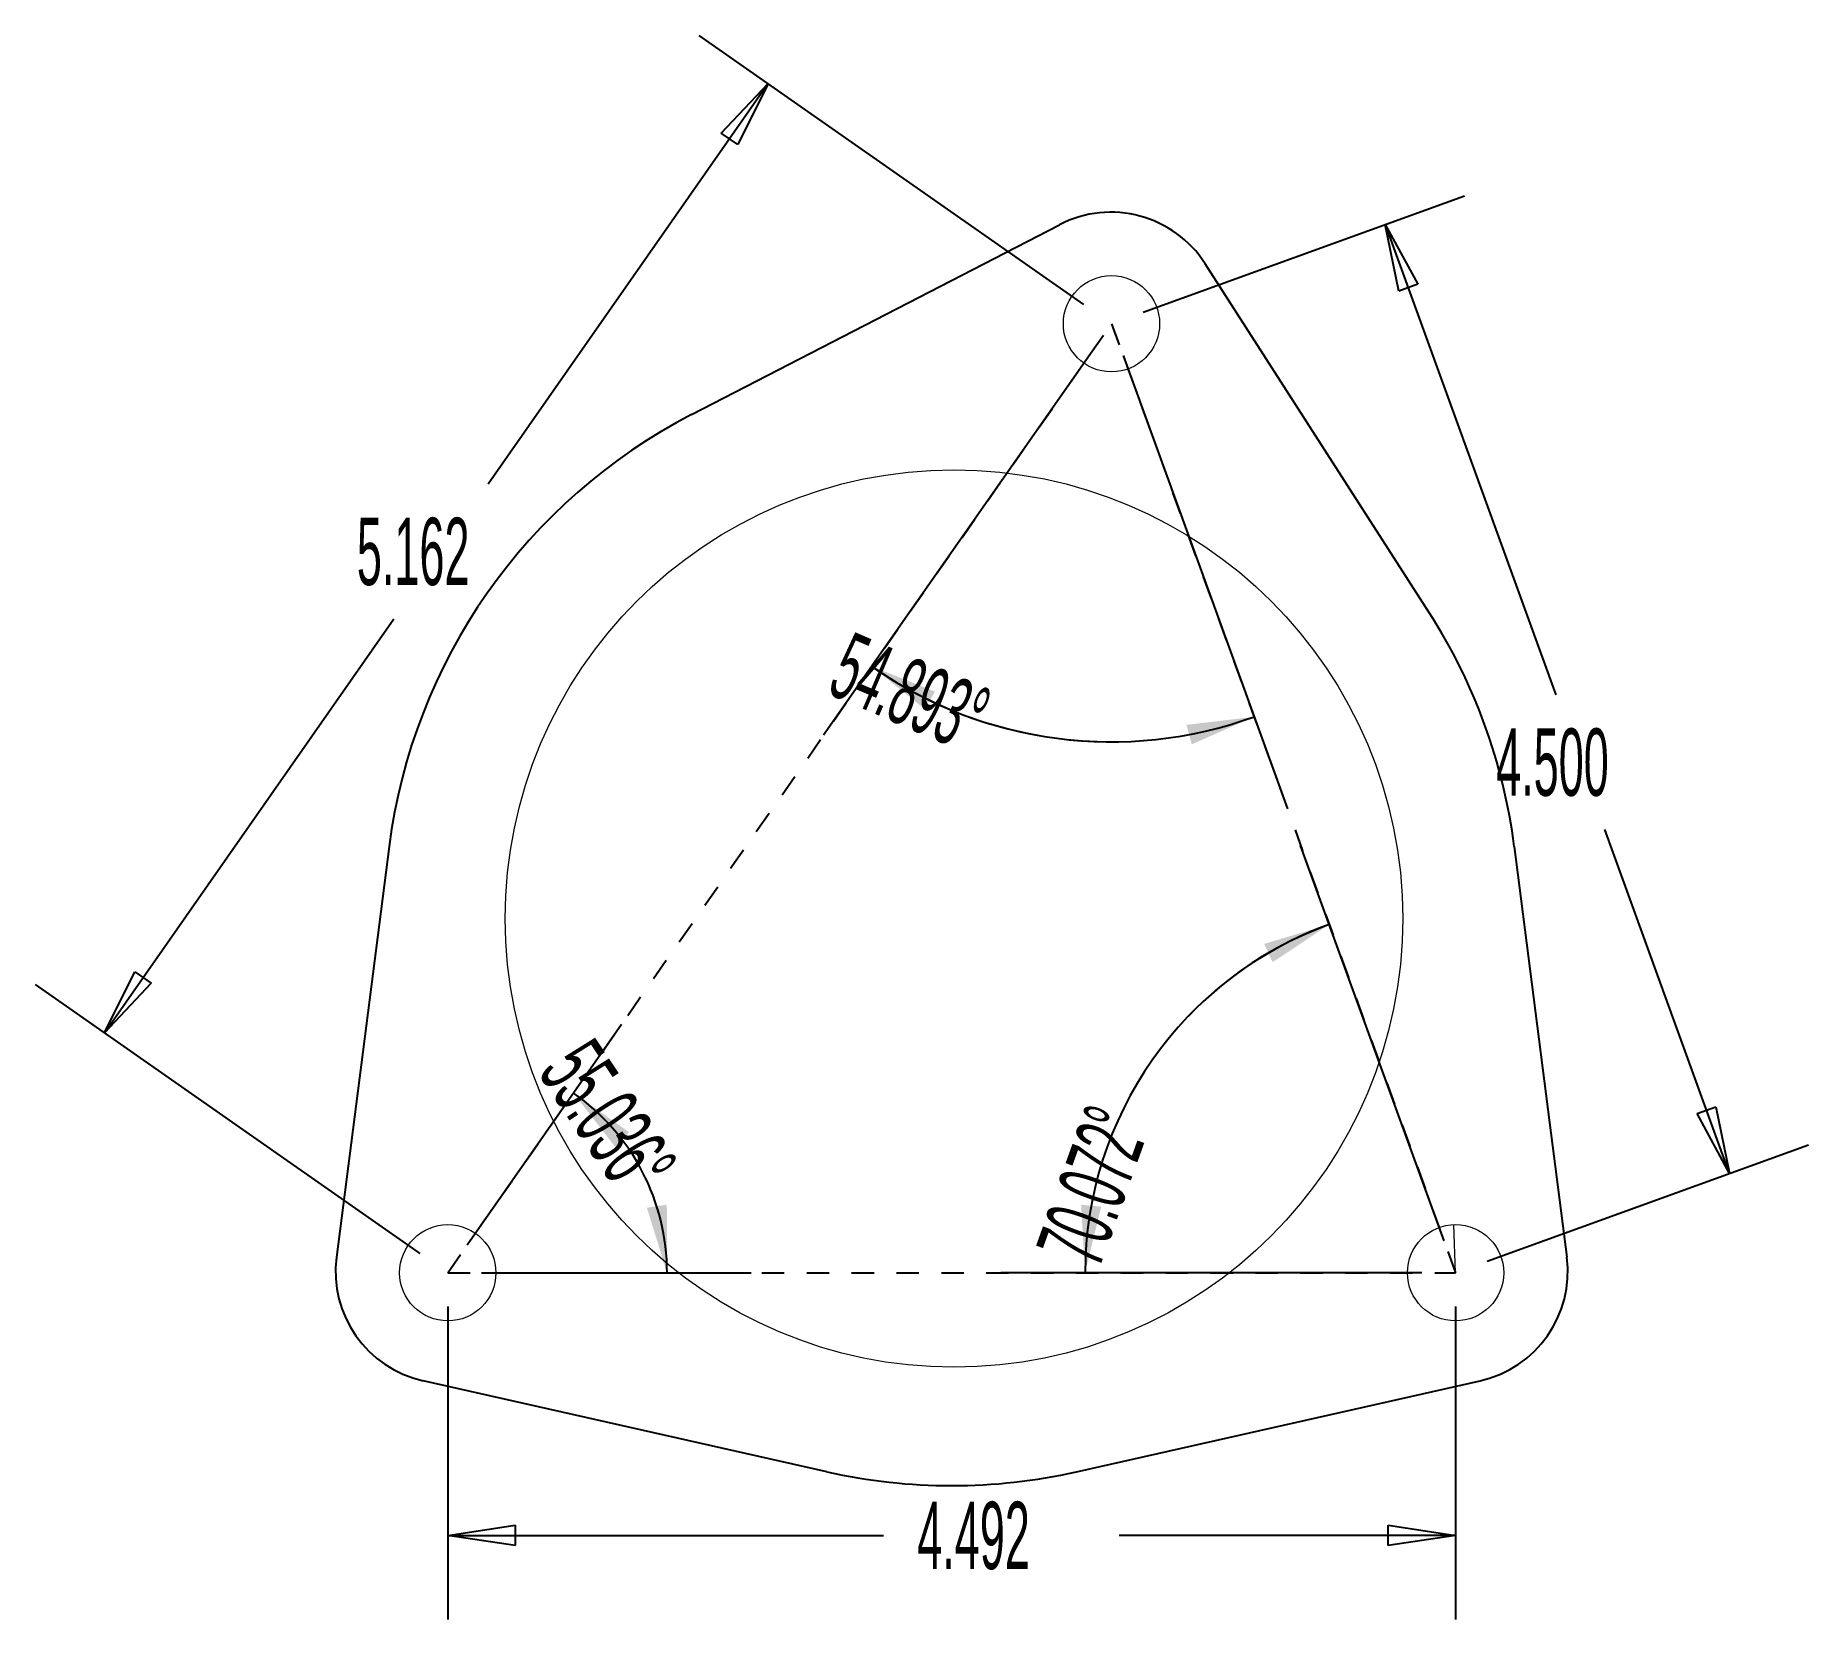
# Model space of a CAD drawing. Extents: x -1.41 to 6.49, y -0.59 to 6.47.
import ezdxf

# ---------------------------------------------------------------- set-up
doc = ezdxf.new("R2010")
doc.units = 0
doc.header["$MEASUREMENT"] = 0
doc.linetypes.add('DASHED', pattern=[0.2, 0.1, -0.1])
doc.layers.get('0').update_dxf_attribs({"linetype": 'CONTINUOUS'})
doc.layers.add('UNNAMED', color=7, linetype='CONTINUOUS')
doc.dimstyles.new('DIMSTYLE1', dxfattribs={"dimtxt": 0.3, "dimasz": 0.3, "dimexe": 0.3, "dimexo": 0.0625, "dimgap": 0.09, "dimtad": 0, "dimtih": 1, "dimtoh": 1, "dimdec": 4, "dimzin": 0, "dimdsep": 46, "dimtxsty": 'STANDARD', "dimcen": 0.09, "dimadec": 0, "dimazin": 0, "dimtfac": 1, "dimtdec": 4, "dimtofl": 0, "dimtmove": 0, "dimatfit": 3, "dimfxl": 1, "dimtolj": 1, "dimtzin": 0, "dimarcsym": 0})
doc.dimstyles.new('DIMSTYLE2', dxfattribs={"dimtxt": 0.3, "dimasz": 0.3, "dimexe": 0.3, "dimexo": 0.0625, "dimgap": 0.09, "dimtad": 0, "dimtih": 1, "dimtoh": 1, "dimdec": 4, "dimzin": 0, "dimdsep": 46, "dimtxsty": 'STANDARD', "dimcen": 0.09, "dimadec": 0, "dimazin": 0, "dimtfac": 1, "dimtdec": 4, "dimtofl": 0, "dimtmove": 0, "dimatfit": 3, "dimfxl": 1, "dimtolj": 1, "dimtzin": 0, "dimarcsym": 0})
doc.dimstyles.new('DIMSTYLE3', dxfattribs={"dimtxt": 0.3, "dimasz": 0.3, "dimexe": 0.3, "dimexo": 0.0625, "dimgap": 0.09, "dimtad": 0, "dimtih": 1, "dimtoh": 1, "dimdec": 4, "dimzin": 0, "dimdsep": 46, "dimtxsty": 'STANDARD', "dimcen": 0.09, "dimadec": 0, "dimazin": 0, "dimtfac": 1, "dimtdec": 4, "dimtofl": 0, "dimtmove": 0, "dimatfit": 3, "dimfxl": 1, "dimtolj": 1, "dimtzin": 0, "dimarcsym": 0})
doc.dimstyles.new('DIMSTYLE4', dxfattribs={"dimtxt": 0.3, "dimasz": 0.3, "dimexe": 0.3, "dimexo": 0.0625, "dimgap": 0.09, "dimtad": 0, "dimtih": 1, "dimtoh": 1, "dimdec": 4, "dimzin": 0, "dimdsep": 46, "dimtxsty": 'STANDARD', "dimcen": 0.09, "dimadec": 0, "dimazin": 0, "dimtfac": 1, "dimtdec": 4, "dimtofl": 0, "dimtmove": 0, "dimatfit": 3, "dimfxl": 1, "dimtolj": 1, "dimtzin": 0, "dimarcsym": 0})
doc.dimstyles.new('DIMSTYLE5', dxfattribs={"dimtxt": 0.3, "dimasz": 0.3, "dimexe": 0.3, "dimexo": 0.0625, "dimgap": 0.09, "dimtad": 0, "dimtih": 1, "dimtoh": 1, "dimdec": 4, "dimzin": 0, "dimdsep": 46, "dimtxsty": 'STANDARD', "dimcen": 0.09, "dimadec": 0, "dimazin": 0, "dimtfac": 1, "dimtdec": 4, "dimtofl": 0, "dimtmove": 0, "dimatfit": 3, "dimfxl": 1, "dimtolj": 1, "dimtzin": 0, "dimarcsym": 0})
doc.dimstyles.new('DIMSTYLE6', dxfattribs={"dimtxt": 0.3, "dimasz": 0.3, "dimexe": 0.3, "dimexo": 0.0625, "dimgap": 0.09, "dimtad": 0, "dimtih": 1, "dimtoh": 1, "dimdec": 4, "dimzin": 0, "dimdsep": 46, "dimtxsty": 'STANDARD', "dimcen": 0.09, "dimadec": 0, "dimazin": 0, "dimtfac": 1, "dimtdec": 4, "dimtofl": 0, "dimtmove": 0, "dimatfit": 3, "dimfxl": 1, "dimtolj": 1, "dimtzin": 0, "dimarcsym": 0})

# ---------------------------------------------------------------- blocks, each defined once
blk = doc.blocks.new('*D0')
at = {"layer": 'UNNAMED', "color": 5, "linetype": 'CONTINUOUS'}
for p, q in [((3.2646, 5.2714), (1.5499, 6.4705)), ((1.8572, 6.2556), (0.6089, 4.4704)), ((-1.1011, 2.025), (0.1893, 3.8704)), ((0.3063, 1.0409), (-1.4084, 2.2399))]:
    blk.add_line(p, q, dxfattribs=at)
at = {"layer": 'UNNAMED', "color": 5, "linetype": 'CONTINUOUS', "invisible_edges": 4}
for points in [[(1.8572, 6.2556), (1.7222, 5.9839), (1.6484, 6.0355)], [(-1.1011, 2.025), (-0.9661, 2.2967), (-0.8923, 2.2451)]]:
    blk.add_3dface(points, dxfattribs=at)
at = {"layer": 'UNNAMED', "color": 5, "linetype": 'CONTINUOUS', "width": 0.5}
blk.add_text('5.162', height=0.3, dxfattribs=at).set_placement((0.0241, 4.0204))
blk = doc.blocks.new('*D1')
at = {"layer": 'UNNAMED', "color": 5, "linetype": 'CONTINUOUS'}
for p, q in [((3.5285, 5.2366), (4.9606, 5.7558)), ((4.608, 5.628), (5.3682, 3.5312)), ((6.1418, 1.3974), (5.5858, 2.9312)), ((5.0623, 1.006), (6.4944, 1.5252))]:
    blk.add_line(p, q, dxfattribs=at)
at = {"layer": 'UNNAMED', "color": 5, "linetype": 'CONTINUOUS', "invisible_edges": 4}
for points in [[(4.608, 5.628), (4.7526, 5.3613), (4.668, 5.3306)], [(6.1418, 1.3974), (5.9973, 1.6641), (6.0819, 1.6948)]]:
    blk.add_3dface(points, dxfattribs=at)
at = {"layer": 'UNNAMED', "color": 5, "linetype": 'CONTINUOUS', "width": 0.5}
blk.add_text('4.500', height=0.3, dxfattribs=at).set_placement((5.102, 3.0812))
blk = doc.blocks.new('*D2')
at = {"layer": 'UNNAMED', "color": 5, "linetype": 'CONTINUOUS'}
for p, q in [((0.4292, 0.8049), (0.4292, -0.591)), ((4.9213, 0.8049), (4.9213, -0.591)), ((0.4292, -0.216), (2.3718, -0.216)), ((4.9213, -0.216), (3.4218, -0.216))]:
    blk.add_line(p, q, dxfattribs=at)
at = {"layer": 'UNNAMED', "color": 5, "linetype": 'CONTINUOUS', "invisible_edges": 4}
for points in [[(0.4292, -0.216), (0.7292, -0.171), (0.7292, -0.261)], [(4.9213, -0.216), (4.6213, -0.261), (4.6213, -0.171)]]:
    blk.add_3dface(points, dxfattribs=at)
at = {"layer": 'UNNAMED', "color": 5, "linetype": 'CONTINUOUS', "width": 0.5}
blk.add_text('4.492', height=0.3, dxfattribs=at).set_placement((2.5218, -0.366))
blk = doc.blocks.new('*D3')
at = {"layer": 'UNNAMED', "color": 15, "linetype": 'CONTINUOUS'}
for p, q in [((0.5157, 1.0787), (1.2043, 2.0634)), ((0.5802, 0.9549), (1.7818, 0.9549))]:
    blk.add_line(p, q, dxfattribs=at)
for start, end in [(27.5179, 55.03579), (0, 27.5179)]:
    blk.add_arc((0.4292, 0.9549), 0.9776, start, end, dxfattribs=at)
for points in [[(1.2373, 1.5812), (1.1751, 1.5162), (0.9894, 1.7561)], [(1.3166, 1.2446), (1.4056, 1.2583), (1.4068, 0.9549)]]:
    blk.add_solid(points, dxfattribs=at)
at = {"layer": 'UNNAMED', "color": 15, "linetype": 'CONTINUOUS', "width": 0.5}
blk.add_text('55.036%%d', height=0.3, rotation=303.65863, dxfattribs=at).set_placement((0.8271, 1.8506))
blk = doc.blocks.new('*D4')
at = {"layer": 'UNNAMED', "color": 15, "linetype": 'CONTINUOUS'}
for p, q in [((3.301, 5.0617), (2.1044, 3.3506)), ((3.439, 5.0435), (4.1507, 3.0805))]:
    blk.add_line(p, q, dxfattribs=at)
for end in [289.92841, 268.04925]:
    blk.add_arc((3.3875, 5.1854), 1.864, 235.03579, end, dxfattribs=at)
for points in [[(2.6009, 3.5451), (2.5554, 3.4674), (2.3193, 3.6579)], [(3.7454, 3.3104), (3.7216, 3.3972), (4.0228, 3.4331)]]:
    blk.add_solid(points, dxfattribs=at)
at = {"layer": 'UNNAMED', "color": 15, "linetype": 'CONTINUOUS', "width": 0.5}
blk.add_text('54.893%%d', height=0.3, rotation=336.8186, dxfattribs=at).set_placement((2.1121, 3.5407))
blk = doc.blocks.new('*D5')
at = {"layer": 'UNNAMED', "color": 15, "linetype": 'CONTINUOUS'}
for p, q in [((4.8698, 1.0969), (4.2306, 2.8601)), ((4.7703, 0.9549), (2.8948, 0.9549))]:
    blk.add_line(p, q, dxfattribs=at)
for end in [180, 136.23049]:
    blk.add_arc((4.9213, 0.9549), 1.6516, 109.92841, end, dxfattribs=at)
for points in [[(4.1059, 2.3394), (4.0677, 2.4209), (4.3584, 2.5076)], [(3.2521, 1.2577), (3.3417, 1.2496), (3.2698, 0.9549)]]:
    blk.add_solid(points, dxfattribs=at)
at = {"layer": 'UNNAMED', "color": 15, "linetype": 'CONTINUOUS', "width": 0.5}
blk.add_text('70.072%%d', height=0.3, rotation=70.35406, dxfattribs=at).set_placement((3.3307, 0.9653))

msp = doc.modelspace()

# ---------------------------------------------------------------- linework, layer by layer
at = {"color": 5, "linetype": 'CONTINUOUS', "lineweight": 0}
msp.add_line((4.92131, 0.9549), (4.91271, 1.16923), dxfattribs=at)
for centre, radius in [((3.38751, 5.18544), 0.2145), ((2.6855, 2.53395), 2), ((0.42919, 0.9549), 0.21457), ((0.42919, 0.9549), 0.21457), ((4.92131, 0.9549), 0.2145), ((4.92131, 0.9549), 0.2145)]:
    msp.add_circle(centre, radius, dxfattribs=at)
at = {"layer": 'UNNAMED', "color": 2, "linetype": 'CONTINUOUS'}
for p, q in [((1.51576, 4.78031), (3.15559, 5.62671)), ((4.80261, 3.8996), (3.80568, 5.45252)), ((0.16775, 2.85514), (-0.06676, 1.02472)), ((5.18276, 2.85514), (5.3404, 1.62468)), ((5.3404, 1.62468), (5.41726, 1.02472)), ((2.11951, 0.06774), (0.31927, 0.47342)), ((3.23099, 0.06774), (5.03123, 0.47342))]:
    msp.add_line(p, q, dxfattribs=at)
at = {"layer": 'UNNAMED', "color": 15, "linetype": 'DASHED'}
for p, q in [((0.42919, 0.9549), (3.38751, 5.18544)), ((3.38751, 5.18544), (4.92131, 0.9549)), ((0.42919, 0.9549), (4.92131, 0.9549))]:
    msp.add_line(p, q, dxfattribs=at)
at = {"layer": 'UNNAMED', "color": 2, "linetype": 'CONTINUOUS'}
for centre, radius, start, end in [((3.38492, 5.1824), 0.5, 32.69933, 117.30067), ((2.67525, 2.5339), 2.528, 117.30067, 172.69933), ((2.67525, 2.5339), 2.528, 7.30067, 32.69933), ((0.42919, 0.96119), 0.5, 172.69933, 257.30067), ((4.92131, 0.96119), 0.5, 282.69933, 7.30067), ((2.67525, 2.5339), 2.528, 257.30067, 282.69933)]:
    msp.add_arc(centre, radius, start, end, dxfattribs=at)

# ---------------------------------------------------------------- dimensions: what is measured, and where the dimension line sits
at = {"layer": 'UNNAMED', "color": 5, "linetype": 'CONTINUOUS'}
for base, p2, angle, dimstyle, picture, middle in [((1.8572, 6.25555), (0.42919, 0.9549), 146.559039, 'DIMSTYLE1', '*D0', (0.02409, 4.02039)), ((4.60803, 5.62795), (4.92131, 0.9549), 51.674282, 'DIMSTYLE2', '*D1', (5.10199, 3.08118))]:
    dim = msp.add_linear_dim(base=base, p1=(3.38751, 5.18544), p2=p2, angle=angle, dimstyle=dimstyle, dxfattribs=at)
    dim.commit()
    dim.dimension.update_dxf_attribs({"geometry": picture, "text_midpoint": middle})
at = {"layer": 'UNNAMED', "color": 15, "linetype": 'CONTINUOUS'}
for base, line1, line2, dimstyle, picture, middle in [((4.02285, 3.43306), ((3.38751, 5.18544), (3.38785, 5.1845)), ((3.38693, 5.18462), (3.38751, 5.18544)), 'DIMSTYLE5', '*D4', (2.11209, 3.54071)), ((4.35839, 2.50756), ((4.92131, 0.9549), (4.92031, 0.9549)), ((4.92097, 0.95584), (4.92131, 0.9549)), 'DIMSTYLE6', '*D5', (3.33066, 0.9653)), ((0.98941, 1.75605), ((0.42919, 0.9549), (0.42976, 0.95572)), ((0.43019, 0.9549), (0.42919, 0.9549)), 'DIMSTYLE4', '*D3', (0.82706, 1.85058))]:
    dim = msp.add_angular_dim_2l(base=base, line1=line1, line2=line2, dimstyle=dimstyle, dxfattribs=at)
    dim.commit()
    dim.dimension.update_dxf_attribs({"geometry": picture, "text_midpoint": middle})
at = {"layer": 'UNNAMED', "color": 5, "linetype": 'CONTINUOUS'}
dim = msp.add_linear_dim(base=(0.42919, -0.216), p1=(0.42919, 0.9549), p2=(4.92131, 0.9549), dimstyle='DIMSTYLE3', dxfattribs=at)
dim.commit()
dim.dimension.update_dxf_attribs({"geometry": '*D2', "text_midpoint": (2.52176, -0.366)})

doc.saveas('drawing.dxf')
